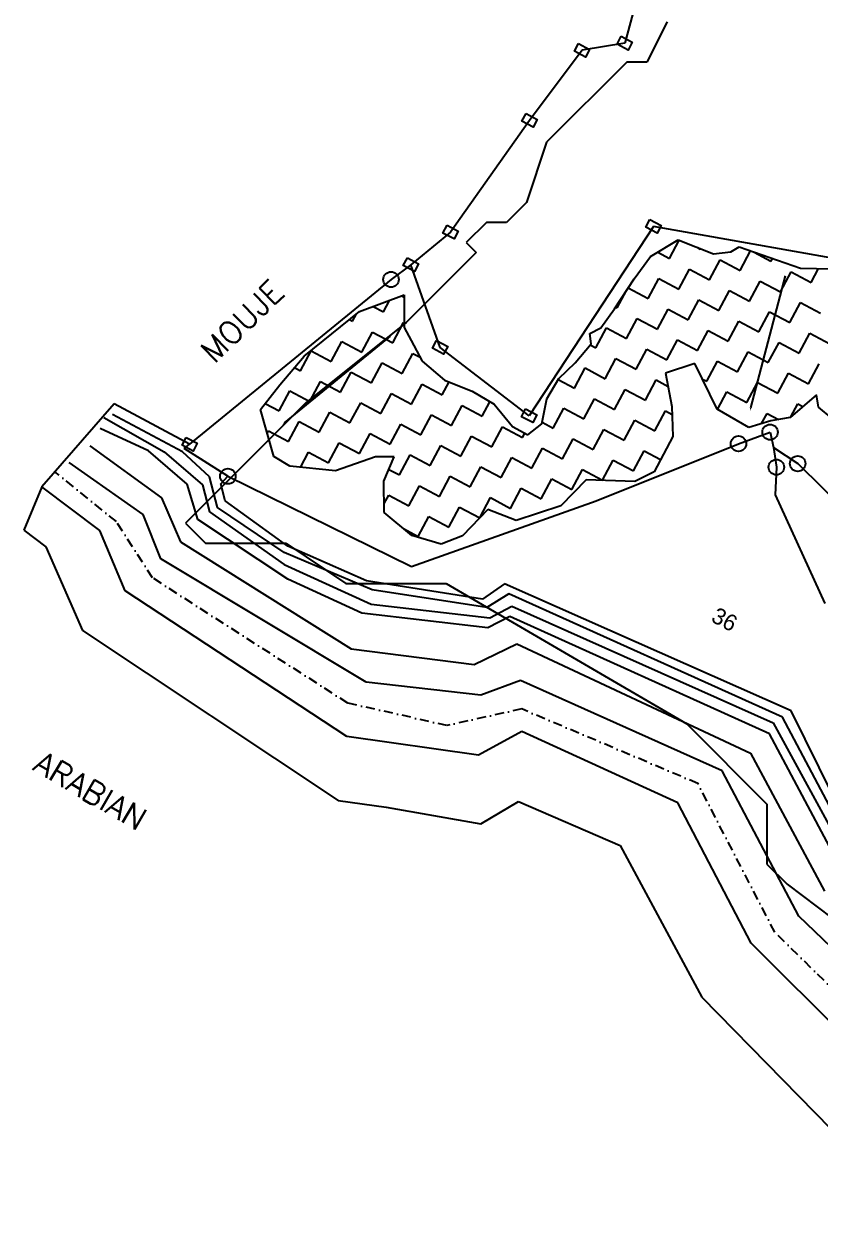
# Model space of a CAD drawing. Header units: metres. Extents: x 345339 to 348404, y 1759591 to 1762525.
# Drawn here: x 345339 to 345775, y 1760803 to 1761456 of the extents above; entities that cross this region are included whole.
import ezdxf

# ---------------------------------------------------------------- set-up
doc = ezdxf.new("R2010")
doc.units = ezdxf.units.M
doc.linetypes.add('DASHDOT', pattern=[1, 0.5, -0.25, 0, -0.25])
for name, color, linetype in [('LINE_WATER', 4, 'Continuous'), ('OFF', 1, 'Continuous'), ('POLY_HATCH', 12, 'Continuous'), ('POLY_PARCEL', 6, 'Continuous'), ('POLY_WATER', 4, 'Continuous'), ('SYM_ARROW', 1, 'Continuous'), ('TEXT_MAPOUT', 7, 'Continuous'), ('TEXT_PARCEL', 7, 'Continuous'), ('V_BOUND_LINE', 7, 'Continuous'), ('V_BOUND_STREAM_LINE', 7, 'DASHDOT'), ('VILLAGE BOUNDRY', 15, 'Continuous')]:
    doc.layers.add(name, color=color, linetype=linetype)
doc.styles.get("Standard").update_dxf_attribs({"font": 'simplex.shx'})
doc.styles.add('TEXT_MAP', font='')
doc.styles.get('TEXT_MAP').set_extended_font_data('Kruti Dev 050')

msp = doc.modelspace()

# ---------------------------------------------------------------- linework, layer by layer
for points in [[(345666.19, 1761448.93), (345672.3, 1761445.67), (345670.04, 1761441.44), (345663.93, 1761444.7)], [(345642.84, 1761445.02), (345648.95, 1761441.76), (345646.69, 1761437.54), (345640.58, 1761440.79)], [(345614.15, 1761406.65), (345620.26, 1761403.39), (345618.01, 1761399.17), (345611.9, 1761402.42)], [(345681.95, 1761348.61), (345688.06, 1761345.36), (345685.81, 1761341.13), (345679.7, 1761344.39)], [(345570.94, 1761345.49), (345577.05, 1761342.24), (345574.79, 1761338.01), (345568.68, 1761341.27)], [(345549.17, 1761327.67), (345555.28, 1761324.41), (345553.03, 1761320.19), (345546.92, 1761323.44)], [(345565.13, 1761282.39), (345571.24, 1761279.13), (345568.99, 1761274.91), (345562.88, 1761278.16)], [(345613.9, 1761244.96), (345620.01, 1761241.7), (345617.76, 1761237.48), (345611.65, 1761240.73)], [(345428.11, 1761229.4), (345434.22, 1761226.14), (345431.97, 1761221.91), (345425.86, 1761225.17)]]:
    msp.add_lwpolyline(points, close=True)
for centre in [(345540.24, 1761315.82), (345747.68, 1761232.27), (345730.41, 1761225.94), (345751.14, 1761213.08), (345762.82, 1761215.03), (345450.95, 1761208.11)]:
    msp.add_circle(centre, 4.23)
at = {"layer": 'LINE_WATER'}
for p, q in [((345383.12, 1761240.23), (345416.04, 1761221.53)), ((345426.19, 1761221.52), (345387.82, 1761241.96)), ((345407.59, 1761221.98), (345381.14, 1761234.33)), ((345375.32, 1761224.7), (345414.63, 1761196.23)), ((345428.63, 1761203.82), (345407.59, 1761221.98)), ((345416.04, 1761221.53), (345437.09, 1761203.37)), ((345440.94, 1761207.87), (345426.19, 1761221.52)), ((345404.56, 1761187.12), (345364.1, 1761215.62)), ((345434.54, 1761184.46), (345428.63, 1761203.82)), ((345445.31, 1761191.06), (345440.94, 1761207.87)), ((345380.88, 1761178.39), (345349.13, 1761202.35)), ((345437.09, 1761203.37), (345440.83, 1761188.64)), ((345414.63, 1761196.23), (345425, 1761172.18)), ((345481.71, 1761166.44), (345445.31, 1761191.06)), ((345414.23, 1761162.86), (345404.56, 1761187.12)), ((345483.82, 1761151.84), (345434.54, 1761184.46)), ((345440.83, 1761188.64), (345481.73, 1761159.89)), ((345394.83, 1761145.47), (345380.88, 1761178.39)), ((345425, 1761172.18), (345518.45, 1761113.7)), ((345529.92, 1761145.97), (345481.71, 1761166.44)), ((345526.67, 1761095.42), (345414.23, 1761162.86)), ((345481.73, 1761159.89), (345529.4, 1761138.02)), ((345524.29, 1761133.17), (345483.82, 1761151.84)), ((345516.01, 1761065.73), (345394.83, 1761145.47)), ((345592.59, 1761136.32), (345529.92, 1761145.97)), ((345604.68, 1761143.77), (345592.59, 1761136.32)), ((345754.44, 1761076.22), (345604.68, 1761143.77)), ((345593.16, 1761125.08), (345524.29, 1761133.17)), ((345529.4, 1761138.02), (345594.23, 1761130.64)), ((345594.23, 1761130.64), (345606.29, 1761136.96)), ((345606.29, 1761136.96), (345749.34, 1761073.1)), ((345605.22, 1761131.39), (345593.16, 1761125.08)), ((345747.44, 1761067.13), (345605.22, 1761131.39)), ((345518.45, 1761113.7), (345585.72, 1761105.08)), ((345585.72, 1761105.08), (345609.11, 1761116.35)), ((345609.11, 1761116.35), (345737.01, 1761056.59)), ((345589.3, 1761088.23), (345526.67, 1761095.42)), ((345611.02, 1761096.35), (345589.3, 1761088.23)), ((345721.4, 1761046.8), (345611.02, 1761096.35)), ((345749.34, 1761073.1), (345788.69, 1761001.19)), ((345795.48, 1760998.77), (345754.44, 1761076.22)), ((345611.87, 1761068.36), (345588.18, 1761055.49)), ((345697.24, 1761029.27), (345611.87, 1761068.36)), ((345784.77, 1760996.86), (345747.44, 1761067.13)), ((345588.18, 1761055.49), (345516.01, 1761065.73)), ((345737.01, 1761056.59), (345777.51, 1760980.9)), ((345763.46, 1760967.39), (345721.4, 1761046.8)), ((345737.28, 1760952.61), (345697.24, 1761029.27)), ((345865.28, 1760869.14), (345763.46, 1760967.39)), ((345846.89, 1760843.19), (345737.28, 1760952.61))]:
    msp.add_line(p, q, dxfattribs=at)
at = {"layer": 'OFF'}
for p, q in [((345388.72, 1761247.67), (345349.13, 1761202.35)), ((345349.13, 1761202.35), (345339.31, 1761178.64))]:
    msp.add_line(p, q, dxfattribs=at)
at = {"layer": 'POLY_HATCH'}
for p, q in [((345682.32, 1761328.44), (345697.32, 1761337.55)), ((345697.32, 1761337.55), (345716.64, 1761329.79)), ((345673.25, 1761316.17), (345682.32, 1761328.44)), ((345716.64, 1761329.79), (345726.18, 1761331.04)), ((345726.18, 1761331.04), (345730.75, 1761333.67)), ((345730.75, 1761333.67), (345764.41, 1761322.08)), ((345764.41, 1761322.08), (345781.91, 1761321.62)), ((345662.57, 1761299.7), (345673.25, 1761316.17)), ((345522.92, 1761298.25), (345547.43, 1761307.36)), ((345547.43, 1761307.36), (345547.48, 1761289.6)), ((345492.77, 1761273.78), (345522.92, 1761298.25)), ((345655.07, 1761289.28), (345662.57, 1761299.7)), ((345547.48, 1761289.6), (345551.3, 1761282.5)), ((345648.98, 1761286.18), (345655.07, 1761289.28)), ((345551.3, 1761282.5), (345557.26, 1761271.09)), ((345649.84, 1761280.66), (345648.98, 1761286.18)), ((345641.07, 1761270.14), (345649.84, 1761280.66)), ((345479.36, 1761258.13), (345492.77, 1761273.78)), ((345557.26, 1761271.09), (345569.51, 1761260.76)), ((345632.09, 1761261.62), (345641.07, 1761270.14)), ((345706.57, 1761269.9), (345690.49, 1761264.5)), ((345718.8, 1761244.77), (345706.57, 1761269.9)), ((345690.49, 1761264.5), (345694.01, 1761246.34)), ((345468.74, 1761244.6), (345479.36, 1761258.13)), ((345569.51, 1761260.76), (345584.62, 1761254.61)), ((345625.55, 1761250.54), (345632.09, 1761261.62)), ((345584.62, 1761254.61), (345596.7, 1761247.54)), ((345622.7, 1761236.86), (345625.55, 1761250.54)), ((345773.08, 1761252.76), (345758.66, 1761240.28)), ((345774.13, 1761246), (345773.08, 1761252.76)), ((345476.06, 1761218.99), (345468.74, 1761244.6)), ((345596.7, 1761247.54), (345606.65, 1761235.28)), ((345694.01, 1761246.34), (345694.51, 1761229.79)), ((345736.01, 1761234.82), (345718.8, 1761244.77)), ((345781.63, 1761239.67), (345774.13, 1761246)), ((345615.04, 1761230.8), (345622.7, 1761236.86)), ((345748.05, 1761238.49), (345736.01, 1761234.82)), ((345758.66, 1761240.28), (345748.05, 1761238.49)), ((345606.65, 1761235.28), (345615.04, 1761230.8)), ((345694.51, 1761229.79), (345684.21, 1761210.46)), ((345484.81, 1761213.55), (345476.06, 1761218.99)), ((345531.82, 1761218.75), (345509.87, 1761211.05)), ((345541.94, 1761218.79), (345531.82, 1761218.75)), ((345536.39, 1761205.46), (345541.94, 1761218.79)), ((345509.87, 1761211.05), (345484.81, 1761213.55)), ((345684.21, 1761210.46), (345673.66, 1761205.22)), ((345536.56, 1761188.3), (345536.39, 1761205.46)), ((345647.03, 1761206.23), (345633.18, 1761191.89)), ((345673.66, 1761205.22), (345647.03, 1761206.23)), ((345633.18, 1761191.89), (345608.77, 1761183.96)), ((345551.56, 1761175.66), (345536.56, 1761188.3)), ((345593.29, 1761189.88), (345579.44, 1761175.54)), ((345608.77, 1761183.96), (345593.29, 1761189.88)), ((345567.68, 1761170.95), (345551.56, 1761175.66)), ((345579.44, 1761175.54), (345567.68, 1761170.95))]:
    msp.add_line(p, q, dxfattribs=at)
at = {"layer": 'POLY_HATCH', "linetype": 'Continuous'}
for p, q in [((345692.58, 1761327.38), (345697.87, 1761337.33)), ((345686.18, 1761330.79), (345692.58, 1761327.38)), ((345707.97, 1761333.27), (345709.4, 1761332.51)), ((345709.4, 1761332.51), (345709.48, 1761332.66)), ((345731.35, 1761320.82), (345737.04, 1761331.5)), ((345739, 1761330.83), (345748.17, 1761325.94)), ((345697.7, 1761310.56), (345703.55, 1761321.54)), ((345703.55, 1761321.54), (345714.53, 1761315.69)), ((345714.53, 1761315.69), (345720.37, 1761326.66)), ((345720.37, 1761326.66), (345731.35, 1761320.82)), ((345748.17, 1761325.94), (345748.95, 1761327.4)), ((345770.12, 1761314.25), (345774.16, 1761321.83)), ((345680.88, 1761305.43), (345686.73, 1761316.41)), ((345686.73, 1761316.41), (345697.7, 1761310.56)), ((345736.48, 1761303.99), (345742.33, 1761314.97)), ((345742.33, 1761314.97), (345753.3, 1761309.12)), ((345753.3, 1761309.12), (345759.15, 1761320.1)), ((345759.15, 1761320.1), (345770.12, 1761314.25)), ((345664.06, 1761300.3), (345669.12, 1761309.8)), ((345670.03, 1761311.21), (345680.88, 1761305.43)), ((345719.65, 1761298.86), (345725.5, 1761309.84)), ((345725.5, 1761309.84), (345736.48, 1761303.99)), ((345536.04, 1761298.06), (345539.41, 1761304.38)), ((345546.01, 1761306.83), (345547.43, 1761306.08)), ((345702.83, 1761293.74), (345708.68, 1761304.71)), ((345708.68, 1761304.71), (345719.65, 1761298.86)), ((345758.43, 1761292.3), (345764.28, 1761303.27)), ((345764.28, 1761303.27), (345775.25, 1761297.43)), ((345519.22, 1761292.93), (345521.39, 1761297)), ((345530.43, 1761301.04), (345536.04, 1761298.06)), ((345663.24, 1761300.74), (345664.06, 1761300.3)), ((345686.01, 1761288.61), (345691.86, 1761299.58)), ((345691.86, 1761299.58), (345702.83, 1761293.74)), ((345741.61, 1761287.17), (345747.45, 1761298.14)), ((345747.45, 1761298.14), (345758.43, 1761292.3)), ((345517.5, 1761293.84), (345519.22, 1761292.93)), ((345541.17, 1761281.23), (345547.02, 1761292.21)), ((345547.02, 1761292.21), (345547.47, 1761291.97)), ((345652.36, 1761278.35), (345658.21, 1761289.33)), ((345658.21, 1761289.33), (345669.19, 1761283.48)), ((345669.19, 1761283.48), (345675.03, 1761294.46)), ((345675.03, 1761294.46), (345686.01, 1761288.61)), ((345724.78, 1761282.04), (345730.63, 1761293.02)), ((345730.63, 1761293.02), (345741.61, 1761287.17)), ((345524.35, 1761276.1), (345530.19, 1761287.08)), ((345530.19, 1761287.08), (345541.17, 1761281.23)), ((345691.14, 1761271.79), (345696.98, 1761282.76)), ((345696.98, 1761282.76), (345707.96, 1761276.91)), ((345707.96, 1761276.91), (345713.81, 1761287.89)), ((345713.81, 1761287.89), (345724.78, 1761282.04)), ((345763.56, 1761275.47), (345769.4, 1761286.45)), ((345769.4, 1761286.45), (345780.38, 1761280.6)), ((345490.7, 1761265.85), (345496.55, 1761276.82)), ((345496.55, 1761276.82), (345507.52, 1761270.98)), ((345507.52, 1761270.98), (345513.37, 1761281.95)), ((345513.37, 1761281.95), (345524.35, 1761276.1)), ((345649.29, 1761279.99), (345652.36, 1761278.35)), ((345674.31, 1761266.66), (345680.16, 1761277.63)), ((345680.16, 1761277.63), (345691.14, 1761271.79)), ((345729.91, 1761265.22), (345735.76, 1761276.19)), ((345735.76, 1761276.19), (345746.73, 1761270.35)), ((345746.73, 1761270.35), (345752.58, 1761281.32)), ((345752.58, 1761281.32), (345763.56, 1761275.47)), ((345529.47, 1761259.28), (345535.32, 1761270.26)), ((345535.32, 1761270.26), (345546.3, 1761264.41)), ((345546.3, 1761264.41), (345552.14, 1761275.38)), ((345552.14, 1761275.38), (345556.13, 1761273.26)), ((345657.49, 1761261.53), (345663.34, 1761272.51)), ((345663.34, 1761272.51), (345674.31, 1761266.66)), ((345713.09, 1761260.09), (345718.93, 1761271.07)), ((345718.93, 1761271.07), (345729.91, 1761265.22)), ((345768.68, 1761258.65), (345774.53, 1761269.63)), ((345487.46, 1761267.58), (345490.7, 1761265.85)), ((345512.65, 1761254.15), (345518.5, 1761265.13)), ((345518.5, 1761265.13), (345529.47, 1761259.28)), ((345640.67, 1761256.4), (345646.51, 1761267.38)), ((345646.51, 1761267.38), (345657.49, 1761261.53)), ((345751.86, 1761253.52), (345757.71, 1761264.5)), ((345757.71, 1761264.5), (345768.68, 1761258.65)), ((345495.83, 1761249.03), (345501.67, 1761260)), ((345501.67, 1761260), (345512.65, 1761254.15)), ((345551.42, 1761247.59), (345557.27, 1761258.56)), ((345557.27, 1761258.56), (345568.25, 1761252.71)), ((345568.25, 1761252.71), (345572, 1761259.75)), ((345631.8, 1761261.13), (345640.67, 1761256.4)), ((345679.44, 1761249.83), (345685.29, 1761260.81)), ((345685.29, 1761260.81), (345691.89, 1761257.29)), ((345710.73, 1761261.35), (345713.09, 1761260.09)), ((345735.04, 1761248.4), (345740.89, 1761259.37)), ((345740.89, 1761259.37), (345751.86, 1761253.52)), ((345479, 1761243.9), (345484.85, 1761254.87)), ((345484.85, 1761254.87), (345495.83, 1761249.03)), ((345534.6, 1761242.46), (345540.45, 1761253.43)), ((345540.45, 1761253.43), (345551.42, 1761247.59)), ((345645.79, 1761239.58), (345651.64, 1761250.55)), ((345651.64, 1761250.55), (345662.62, 1761244.71)), ((345662.62, 1761244.71), (345668.47, 1761255.68)), ((345668.47, 1761255.68), (345679.44, 1761249.83)), ((345718.96, 1761244.67), (345724.06, 1761254.24)), ((345724.06, 1761254.24), (345735.04, 1761248.4)), ((345471.38, 1761247.96), (345479, 1761243.9)), ((345500.95, 1761232.2), (345506.8, 1761243.18)), ((345506.8, 1761243.18), (345517.78, 1761237.33)), ((345517.78, 1761237.33), (345523.63, 1761248.31)), ((345523.63, 1761248.31), (345534.6, 1761242.46)), ((345573.37, 1761235.89), (345579.22, 1761246.87)), ((345579.22, 1761246.87), (345590.2, 1761241.02)), ((345590.2, 1761241.02), (345594.39, 1761248.89)), ((345628.97, 1761234.45), (345634.82, 1761245.43)), ((345634.82, 1761245.43), (345645.79, 1761239.58)), ((345684.57, 1761233.01), (345690.42, 1761243.99)), ((345690.42, 1761243.99), (345694.15, 1761242)), ((345759.1, 1761240.65), (345762.84, 1761247.68)), ((345762.84, 1761247.68), (345765.54, 1761246.24)), ((345484.13, 1761227.07), (345489.98, 1761238.05)), ((345489.98, 1761238.05), (345500.95, 1761232.2)), ((345539.73, 1761225.64), (345545.58, 1761236.61)), ((345545.58, 1761236.61), (345556.55, 1761230.76)), ((345556.55, 1761230.76), (345562.4, 1761241.74)), ((345562.4, 1761241.74), (345573.37, 1761235.89)), ((345622.88, 1761237.7), (345628.97, 1761234.45)), ((345667.75, 1761227.88), (345673.59, 1761238.86)), ((345673.59, 1761238.86), (345684.57, 1761233.01)), ((345743.04, 1761236.96), (345746.01, 1761242.55)), ((345746.01, 1761242.55), (345752.29, 1761239.2)), ((345472.45, 1761231.61), (345473.16, 1761232.92)), ((345473.16, 1761232.92), (345484.13, 1761227.07)), ((345522.91, 1761220.51), (345528.75, 1761231.48)), ((345528.75, 1761231.48), (345539.73, 1761225.64)), ((345578.5, 1761219.07), (345584.35, 1761230.04)), ((345584.35, 1761230.04), (345595.33, 1761224.2)), ((345595.33, 1761224.2), (345601.17, 1761235.17)), ((345601.17, 1761235.17), (345612.15, 1761229.32)), ((345612.15, 1761229.32), (345613.4, 1761231.68)), ((345650.92, 1761222.76), (345656.77, 1761233.73)), ((345656.77, 1761233.73), (345667.75, 1761227.88)), ((345506.08, 1761215.38), (345511.93, 1761226.36)), ((345511.93, 1761226.36), (345522.91, 1761220.51)), ((345561.68, 1761213.94), (345567.53, 1761224.92)), ((345567.53, 1761224.92), (345578.5, 1761219.07)), ((345617.28, 1761212.5), (345623.12, 1761223.48)), ((345623.12, 1761223.48), (345634.1, 1761217.63)), ((345634.1, 1761217.63), (345639.95, 1761228.6)), ((345639.95, 1761228.6), (345650.92, 1761222.76)), ((345490.7, 1761212.96), (345495.11, 1761221.23)), ((345495.11, 1761221.23), (345506.08, 1761215.38)), ((345544.86, 1761208.81), (345550.7, 1761219.79)), ((345550.7, 1761219.79), (345561.68, 1761213.94)), ((345600.45, 1761207.37), (345606.3, 1761218.35)), ((345606.3, 1761218.35), (345617.28, 1761212.5)), ((345656.05, 1761205.93), (345661.9, 1761216.91)), ((345661.9, 1761216.91), (345672.87, 1761211.06)), ((345672.87, 1761211.06), (345678.72, 1761222.04)), ((345678.72, 1761222.04), (345687.8, 1761217.2)), ((345539.07, 1761211.9), (345544.86, 1761208.81)), ((345583.63, 1761202.24), (345589.48, 1761213.22)), ((345589.48, 1761213.22), (345600.45, 1761207.37)), ((345639.23, 1761200.81), (345645.08, 1761211.78)), ((345645.08, 1761211.78), (345656.05, 1761205.93)), ((345566.81, 1761197.12), (345572.65, 1761208.09)), ((345572.65, 1761208.09), (345583.63, 1761202.24)), ((345622.4, 1761195.68), (345628.25, 1761206.65)), ((345628.25, 1761206.65), (345639.23, 1761200.81)), ((345536.51, 1761193.15), (345539.01, 1761197.84)), ((345539.01, 1761197.84), (345549.98, 1761191.99)), ((345549.98, 1761191.99), (345555.83, 1761202.96)), ((345555.83, 1761202.96), (345566.81, 1761197.12)), ((345605.58, 1761190.55), (345611.43, 1761201.53)), ((345611.43, 1761201.53), (345622.4, 1761195.68)), ((345571.94, 1761180.29), (345577.78, 1761191.27)), ((345577.78, 1761191.27), (345588.76, 1761185.42)), ((345588.76, 1761185.42), (345594.61, 1761196.4)), ((345594.61, 1761196.4), (345605.58, 1761190.55)), ((345555.11, 1761175.17), (345560.96, 1761186.14)), ((345560.96, 1761186.14), (345571.94, 1761180.29)), ((345547.05, 1761179.46), (345555.11, 1761175.17))]:
    msp.add_line(p, q, dxfattribs=at)
at = {"layer": 'POLY_PARCEL'}
for p, q in [((345683.88, 1761344.87), (345615.83, 1761241.22)), ((345895.41, 1761307.36), (345683.88, 1761344.87)), ((345567.06, 1761278.65), (345551.1, 1761323.93)), ((345615.83, 1761241.22), (345567.06, 1761278.65)), ((345730.41, 1761225.94), (345747.68, 1761232.27)), ((345747.68, 1761232.27), (345749.48, 1761223.77)), ((345652.43, 1761194.75), (345730.41, 1761225.94)), ((345749.48, 1761223.77), (345762.82, 1761215.03)), ((345749.48, 1761223.77), (345751.14, 1761213.08)), ((345751.14, 1761213.08), (345750.43, 1761197.93)), ((345762.82, 1761215.03), (345817, 1761161.65)), ((345450.95, 1761208.11), (345551.41, 1761158.67)), ((345750.43, 1761197.93), (345777.65, 1761138.47)), ((345551.41, 1761158.67), (345652.43, 1761194.75))]:
    msp.add_line(p, q, dxfattribs=at)
at = {"layer": 'POLY_WATER'}
for p, q in [((345430.04, 1761225.66), (345388.72, 1761247.67)), ((345427.11, 1761223.26), (345430.04, 1761225.66)), ((345450.95, 1761208.11), (345427.11, 1761223.26)), ((345447.16, 1761204.03), (345450.95, 1761208.11)), ((345449.51, 1761194.61), (345447.16, 1761204.03)), ((345483.75, 1761169.82), (345449.51, 1761194.61)), ((345339.31, 1761178.64), (345351.29, 1761169.54)), ((345351.29, 1761169.54), (345371.33, 1761123.61)), ((345526.86, 1761150.94), (345483.75, 1761169.82)), ((345590.22, 1761140.88), (345526.86, 1761150.94)), ((345602.42, 1761149.26), (345590.22, 1761140.88)), ((345759.19, 1761079.62), (345602.42, 1761149.26)), ((345371.33, 1761123.61), (345511.25, 1761030.62)), ((345798.66, 1760999.79), (345759.19, 1761079.62)), ((345511.25, 1761030.62), (345537.51, 1761026.93)), ((345589.38, 1761017.78), (345610.05, 1761030.09)), ((345610.05, 1761030.09), (345665.58, 1761005.93)), ((345537.51, 1761026.93), (345589.38, 1761017.78)), ((345665.58, 1761005.93), (345710.39, 1760922.93)), ((345710.39, 1760922.93), (345828.15, 1760802.55))]:
    msp.add_line(p, q, dxfattribs=at)
at = {"layer": 'SYM_ARROW', "extrusion": (0, 0, -1)}
for points in [[(-345737.09, 1761245.49), (-345756.14, 1761317.86)], [(-345482.01, 1761237.41), (-345539.93, 1761284.81)]]:
    msp.add_lwpolyline(points, dxfattribs=at)
for points in [[(-345736.8, 1761245.56), (-345736.63, 1761243.74), (-345737.38, 1761245.41)], [(-345481.82, 1761237.64), (-345480.62, 1761236.27), (-345482.2, 1761237.17)]]:
    msp.add_solid(points, dxfattribs=at)
at = {"layer": 'V_BOUND_LINE'}
for p, q in [((345743.14, 1761717.91), (345668.11, 1761445.18)), ((345644.76, 1761441.28), (345616.08, 1761402.91)), ((345668.11, 1761445.18), (345644.76, 1761441.28)), ((345616.08, 1761402.91), (345572.87, 1761341.75)), ((345572.87, 1761341.75), (345551.1, 1761323.93)), ((345551.1, 1761323.93), (345540.24, 1761315.82)), ((345540.24, 1761315.82), (345430.04, 1761225.66))]:
    msp.add_line(p, q, dxfattribs=at)
at = {"layer": 'V_BOUND_STREAM_LINE', "ltscale": 10}
for p, q in [((345389.93, 1761183.26), (345356.31, 1761210.58)), ((345409.67, 1761152.5), (345389.93, 1761183.26)), ((345516.58, 1761083.93), (345409.67, 1761152.5)), ((345570.87, 1761071.72), (345516.58, 1761083.93)), ((345611.79, 1761080.73), (345570.87, 1761071.72)), ((345708.13, 1761039.96), (345611.79, 1761080.73)), ((345750.23, 1760958.56), (345708.13, 1761039.96)), ((345856.63, 1760854.26), (345750.23, 1760958.56))]:
    msp.add_line(p, q, dxfattribs=at)
at = {"layer": 'VILLAGE BOUNDRY', "ltscale": 0.1}
for p, q in [((345691.28, 1761456.79), (345680.27, 1761434.87)), ((345669.3, 1761434.87), (345625.36, 1761390.96)), ((345680.27, 1761434.87), (345669.3, 1761434.87)), ((345625.36, 1761390.96), (345614.38, 1761358.03)), ((345614.38, 1761358.03), (345603.41, 1761347.07)), ((345592.41, 1761347.07), (345581.44, 1761336.08)), ((345603.41, 1761347.07), (345592.41, 1761347.07)), ((345581.44, 1761336.08), (345586.92, 1761330.59)), ((345586.92, 1761330.59), (345548.49, 1761292.19)), ((345548.49, 1761292.19), (345493.58, 1761248.28)), ((345493.58, 1761248.28), (345427.7, 1761182.44)), ((345427.7, 1761182.44), (345438.66, 1761171.47)), ((345438.66, 1761171.47), (345482.59, 1761171.46)), ((345482.59, 1761171.46), (345515.51, 1761149.48)), ((345515.51, 1761149.48), (345570.41, 1761149.46)), ((345570.41, 1761149.46), (345702.1, 1761072.58)), ((345702.1, 1761072.58), (345745.98, 1761028.64)), ((345745.98, 1761028.64), (345745.97, 1760995.71)), ((345745.97, 1760995.71), (345756.97, 1760984.74)), ((345756.97, 1760984.74), (345800.85, 1760951.76))]:
    msp.add_line(p, q, dxfattribs=at)

# ---------------------------------------------------------------- texts
at = {"layer": 'TEXT_MAPOUT'}
for s, rotation, p in [('MOUJE', 44.62645, (345443.54, 1761269.33)), ('ARABIAN', 329.67724, (345343.65, 1761047.59))]:
    msp.add_text(s, height=12.436, rotation=rotation, dxfattribs=at).set_placement(p)
at = {"layer": 'TEXT_PARCEL', "style": 'TEXT_MAP'}
msp.add_text('36', height=8.954, rotation=331.95174, dxfattribs=at).set_placement((345714.83, 1761128.95))

doc.saveas('drawing.dxf')
